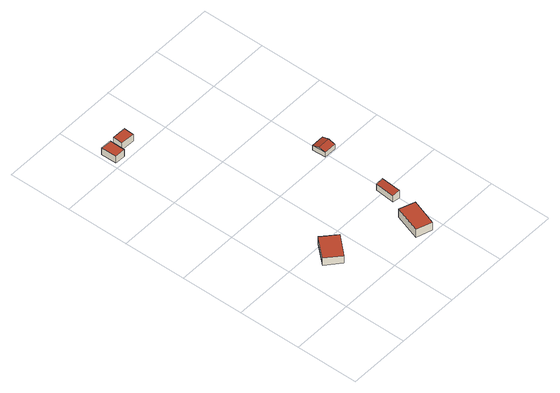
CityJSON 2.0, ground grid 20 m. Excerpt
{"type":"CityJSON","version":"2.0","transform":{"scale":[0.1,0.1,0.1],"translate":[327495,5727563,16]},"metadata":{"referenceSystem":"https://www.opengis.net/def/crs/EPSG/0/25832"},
"CityObjects":{
"building1":{"type":"Building","attributes":{"Geometrietyp2DReferenz":"3000","Gemeindeschluessel":"05170048","function":"31001_1312","roofType":"1000","measuredHeight":2.73},"geometry":[{"type":"Solid","lod":"2","boundaries":[[[[0,1,2,3]],[[4,5,1,0]],[[6,7,5,4]],[[3,2,7,6]],[[4,0,3,6]],[[1,5,7,2]]]],"semantics":{"surfaces":[{"type":"WallSurface"},{"type":"RoofSurface"},{"type":"GroundSurface"}],"values":[[0,0,0,0,1,2]]}}]},
"building2":{"type":"Building","attributes":{"Geometrietyp2DReferenz":"3000","Gemeindeschluessel":"05170048","function":"31001_1312","roofType":"1000","measuredHeight":2.56},"geometry":[{"type":"Solid","lod":"2","boundaries":[[[[8,9,10,11]],[[12,13,9,8]],[[14,15,13,12]],[[11,10,15,14]],[[12,8,11,14]],[[9,13,15,10]]]],"semantics":{"surfaces":[{"type":"WallSurface"},{"type":"RoofSurface"},{"type":"GroundSurface"}],"values":[[0,0,0,0,1,2]]}}]},
"building3":{"type":"Building","attributes":{"Geometrietyp2DReferenz":"3000","Gemeindeschluessel":"05170048","function":"31001_1312","roofType":"1000","measuredHeight":2.69},"geometry":[{"type":"Solid","lod":"2","boundaries":[[[[16,17,18,19]],[[20,21,17,16]],[[22,23,21,20]],[[19,18,23,22]],[[20,16,19,22]],[[17,21,23,18]]]],"semantics":{"surfaces":[{"type":"WallSurface"},{"type":"RoofSurface"},{"type":"GroundSurface"}],"values":[[0,0,0,0,1,2]]}}]},
"building4":{"type":"Building","attributes":{"Geometrietyp2DReferenz":"3000","Gemeindeschluessel":"05170048","function":"31001_1312","roofType":"1000","measuredHeight":2.96},"geometry":[{"type":"Solid","lod":"2","boundaries":[[[[24,25,26,27]],[[28,29,25,24]],[[30,31,29,28]],[[27,26,31,30]],[[28,24,27,30]],[[25,29,31,26]]]],"semantics":{"surfaces":[{"type":"WallSurface"},{"type":"RoofSurface"},{"type":"GroundSurface"}],"values":[[0,0,0,0,1,2]]}}]},
"building5":{"type":"Building","attributes":{"Geometrietyp2DReferenz":"3000","Gemeindeschluessel":"05170048","function":"31001_2723","roofType":"2100","measuredHeight":2.84},"geometry":[{"type":"Solid","lod":"2","boundaries":[[[[32,33,34,35]],[[36,37,33,32]],[[38,39,37,36]],[[35,34,39,38]],[[36,32,35,38]],[[33,37,39,34]]]],"semantics":{"surfaces":[{"type":"WallSurface"},{"type":"RoofSurface"},{"type":"GroundSurface"}],"values":[[0,0,0,0,1,2]]}}]},
"building6":{"type":"Building","attributes":{"Geometrietyp2DReferenz":"3000","Gemeindeschluessel":"05170048","function":"31001_1312","roofType":"3100","measuredHeight":2.26},"geometry":[{"type":"Solid","lod":"2","boundaries":[[[[40,41,42,43]],[[44,45,41,40]],[[46,47,45,44]],[[43,42,47,46]],[[40,48,44]],[[46,49,43]],[[43,49,48,40]],[[44,48,49,46]],[[41,45,47,42]]]],"semantics":{"surfaces":[{"type":"WallSurface"},{"type":"RoofSurface"},{"type":"GroundSurface"}],"values":[[0,0,0,0,0,0,1,1,2]]}}]}
},
"vertices":[
[172,168,40],[172,168,13],[128,207,13],[128,207,40],[118,108,40],[118,108,13],[74,146,40],[74,146,13],
[40,809,44],[40,809,19],[41,857,19],[41,857,44],[6,810,44],[6,810,19],[6,859,44],[6,859,19],
[98,826,46],[98,826,20],[99,858,20],[99,858,46],[54,828,46],[54,828,20],[55,860,46],[55,860,20],
[366,9,39],[366,9,9],[395,93,9],[395,93,39],[317,26,39],[317,26,9],[346,110,39],[346,110,9],
[405,216,39],[405,216,11],[383,218,11],[383,218,35],[400,153,40],[400,153,11],[377,156,35],[377,156,11],
[385,399,33],[385,399,16],[426,399,16],[426,399,33],[384,443,33],[384,443,16],[426,443,33],[426,443,16],[385,421,38],[426,421,38]
]}
